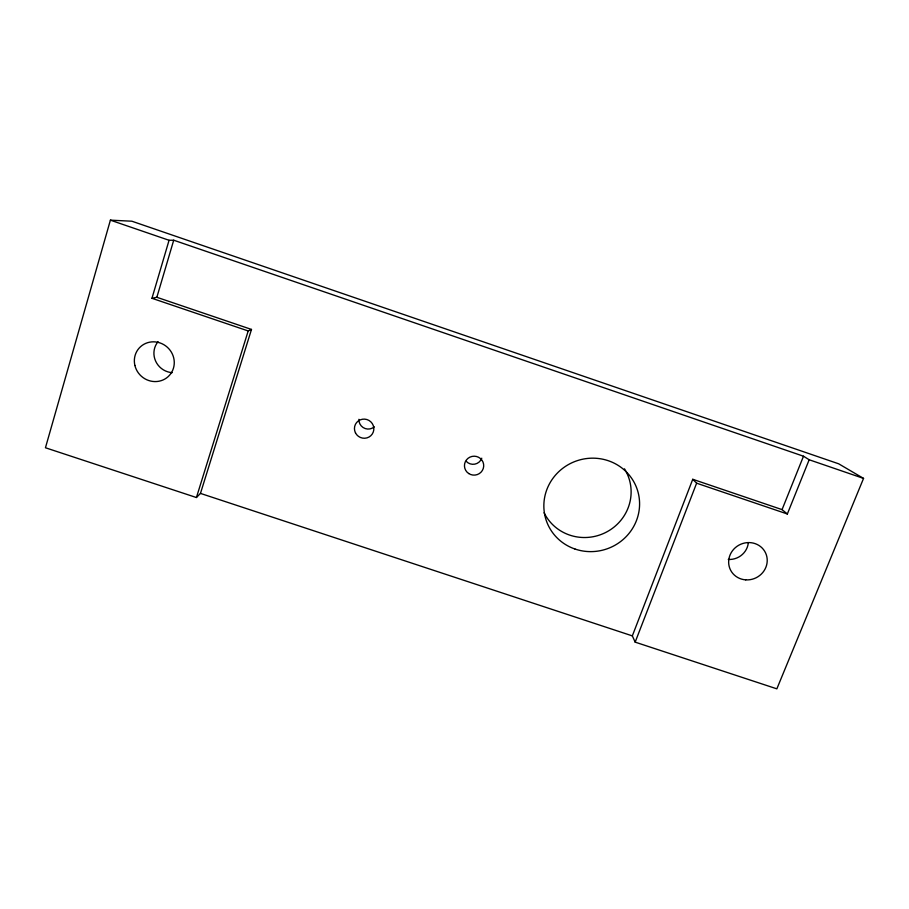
<?xml version="1.0" encoding="UTF-8"?>
<svg xmlns="http://www.w3.org/2000/svg" width="909" height="909" viewBox="0 0 909 909"><rect width="100%" height="100%" fill="white"/><g stroke="black" fill="none" stroke-linecap="round" stroke-linejoin="round"><path stroke-width="1.36" d="M863.55 478.407L838.677 463.806L131.85 221.205L110.398 220.16L45.45 447.762L196.424 497.53L200.469 493.405L251.486 329.433L156.848 297.288L151.962 298.288L169.063 240.283L173.71 240.215L803.499 456.216L809.169 459.761L863.55 478.407L776.854 688.84L635.164 642.14L632.334 635.88L692.749 479.293L782.058 509.619L787.342 513.983L809.169 459.761M156.848 297.288L173.71 240.215M196.424 497.53L248.191 330.956L251.486 329.433M635.164 642.14L696.624 483.19L692.749 479.293M782.058 509.619L803.499 456.216M200.469 493.405L632.334 635.88M151.962 298.288L248.191 330.956M696.624 483.19L787.342 513.983M110.398 220.16L169.063 240.283M748.289 543.093A18.339 17.407 -27.3 0 1 728.268 559.433M172.165 372.656A19.1 18.305 43.2 0 1 155.644 361.146A19.1 18.305 43.2 0 1 158.052 341.693M624.472 468.817A45.882 44.53 -21.3 0 1 607.087 531.742A45.882 44.53 -21.3 0 1 544.093 512.744M481.77 458.204A9.204 9.045 -5.5 0 1 466.135 461.227M374.315 426.821A9.283 9.124 24.2 0 1 358.907 419.31M745.721 579.862A19.509 18.453 -26.8 0 0 765.639 553.058A19.509 18.453 -26.8 0 0 732.438 550.797A19.509 18.453 -26.8 0 0 745.721 579.862M134.907 365.498A20.373 19.464 42.5 0 0 168.074 376.712A20.373 19.464 42.5 0 0 159.961 342.909A20.373 19.464 42.5 0 0 134.907 365.498M574.954 549.013A48.063 46.541 -20.8 0 0 638.936 496.212A48.063 46.541 -20.8 0 0 561.273 469.476A48.063 46.541 -20.8 0 0 574.954 549.013M355.487 432.889A9.726 9.545 23.2 0 0 372.258 434.036A9.726 9.545 23.2 0 0 364.679 419.129A9.726 9.545 23.2 0 0 355.487 432.889M468.669 473.509A9.635 9.465 -5.3 0 0 483.69 466.317A9.635 9.465 -5.3 0 0 469.885 457.159A9.635 9.465 -5.3 0 0 468.669 473.509"/></g></svg>
